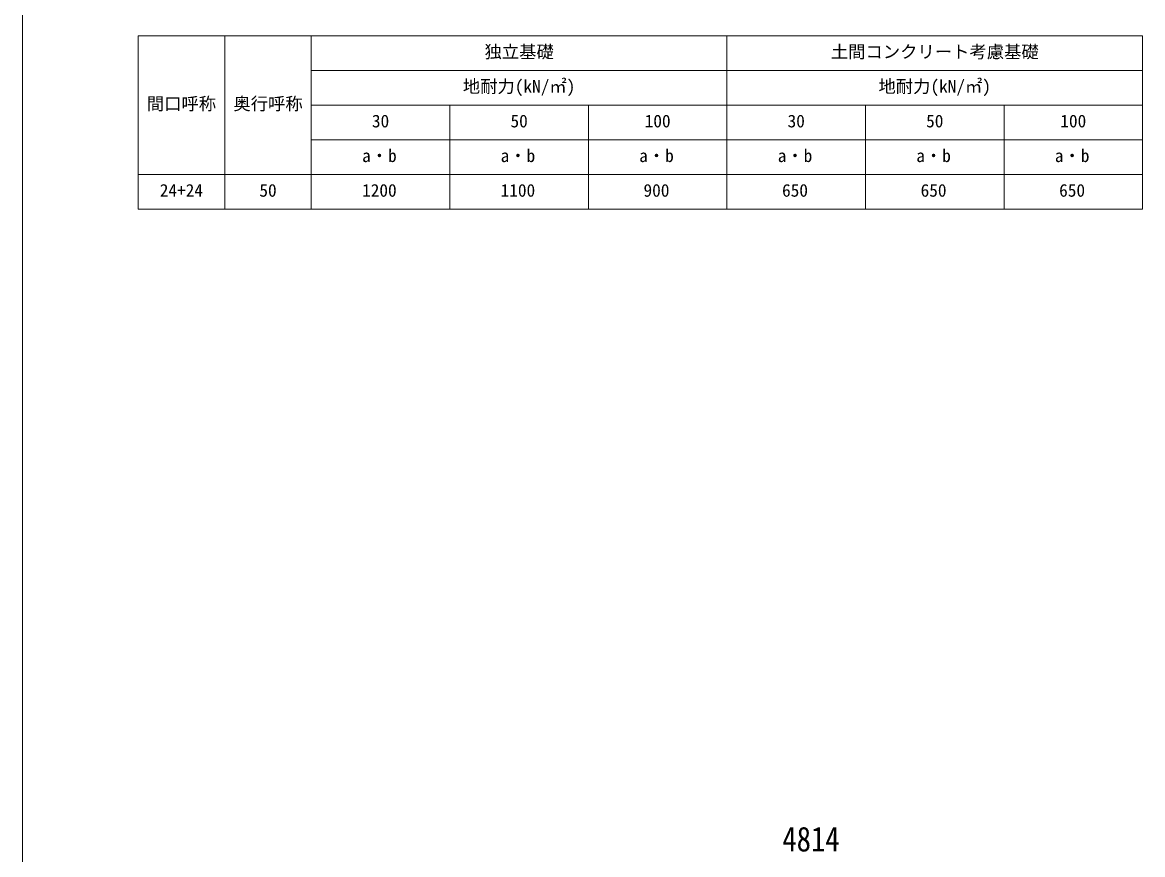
# Model space of a CAD drawing. Units: millimetres on the paper, enlarged 35 times, with parts at other scales. Extents: x -9783 to 33612, y -6828 to 13249.
# Drawn here: x -9783 to -2237, y 188 to 5790 of the extents above; entities that cross this region are included whole.
import ezdxf
from ezdxf.enums import TextEntityAlignment as Align

# ---------------------------------------------------------------- set-up
doc = ezdxf.new("R2010")
doc.units = ezdxf.units.MM
doc.header["$LTSCALE"] = 35
for name, color, linetype, lineweight in [('0-A_寸法', 6, 'Continuous', 9), ('1-0_FRAME', 7, 'Continuous', 18), ('F-0_240', 7, 'Continuous', 9)]:
    doc.layers.add(name, color=color, linetype=linetype, lineweight=lineweight)
doc.styles.add('ＭＳ ゴシック', font='')
doc.styles.get('ＭＳ ゴシック').set_extended_font_data('MS Gothic')

msp = doc.modelspace()

# ---------------------------------------------------------------- linework, layer by layer
at = {"layer": '1-0_FRAME'}
for p, q in [((-9003.3, 5699.12), (-2236.63, 5699.12)), ((-9003.3, 5699.12), (-9003.3, 4532.45)), ((-8419.96, 5699.12), (-8419.96, 4532.45)), ((-5036.63, 5699.12), (-5036.63, 4532.45)), ((-7836.63, 5465.79), (-2236.63, 5465.79)), ((-7836.63, 5232.45), (-2236.63, 5232.45)), ((-4103.3, 5232.45), (-4103.3, 4532.45)), ((-7836.63, 4999.12), (-2236.63, 4999.12))]:
    msp.add_line(p, q, dxfattribs=at)
for points in [[(-7836.63, 5699.12), (-7836.63, 5465.79), (-7836.63, 4765.79), (-7836.63, 4532.45)], [(-2236.63, 5699.12), (-2236.63, 4999.12), (-2236.63, 4532.45)], [(-6903.3, 5232.45), (-6903.3, 4999.12), (-6903.3, 4532.45)], [(-5969.96, 5232.45), (-5969.96, 4999.12), (-5969.96, 4532.45)], [(-3169.96, 5232.45), (-3169.96, 4765.79), (-3169.96, 4532.45)], [(-9003.3, 4765.79), (-7836.63, 4765.79), (-2236.63, 4765.79)], [(-9003.3, 4532.45), (-8419.96, 4532.45), (-5036.63, 4532.45), (-3169.96, 4532.45), (-2236.63, 4532.45)]]:
    msp.add_lwpolyline(points, dxfattribs=at)
at = {"layer": 'F-0_240', "color": 5}
msp.add_line((-9783.03, 6751.9), (-9783.03, -6828.1), dxfattribs=at)

# ---------------------------------------------------------------- texts
at = {"layer": '0-A_寸法', "color": 7, "style": 'ＭＳ ゴシック', "width": 0.85}
msp.add_text('4814', height=166.8, dxfattribs=at).set_placement((-4663.54, 159.05), align=Align.BOTTOM_LEFT)
at = {"layer": '1-0_FRAME', "style": 'ＭＳ ゴシック'}
for s, p in [('独立基礎', (-6669.96, 5524.12)), ('土間コンクリート考慮基礎', (-4336.63, 5524.12)), ('地耐力(kN/㎡)', (-6815.8, 5290.79)), ('地耐力(kN/㎡)', (-4015.8, 5290.79)), ('間口呼称', (-8944.96, 5174.12)), ('奥行呼称', (-8361.63, 5174.12)), ('30', (-7428.3, 5057.45)), ('50', (-6494.96, 5057.45)), ('100', (-5590.8, 5057.45)), ('30', (-4628.3, 5057.45)), ('50', (-3694.96, 5057.45)), ('100', (-2790.8, 5057.45)), ('a・b', (-7494.58, 4824.12)), ('a・b', (-6561.24, 4824.12)), ('a・b', (-5627.91, 4824.12)), ('a・b', (-4694.58, 4824.12)), ('a・b', (-3761.24, 4824.12)), ('a・b', (-2827.91, 4824.12)), ('24+24', (-8857.46, 4590.79)), ('50', (-8186.63, 4590.79)), ('1200', (-7494.58, 4590.79)), ('1100', (-6561.24, 4590.79)), ('900', (-5598.74, 4590.79)), ('650', (-4665.41, 4590.79)), ('650', (-3732.08, 4590.79)), ('650', (-2798.74, 4590.79))]:
    msp.add_text(s, height=85.53, dxfattribs=at).set_placement(p, align=Align.BOTTOM_LEFT)

doc.saveas('drawing.dxf')
